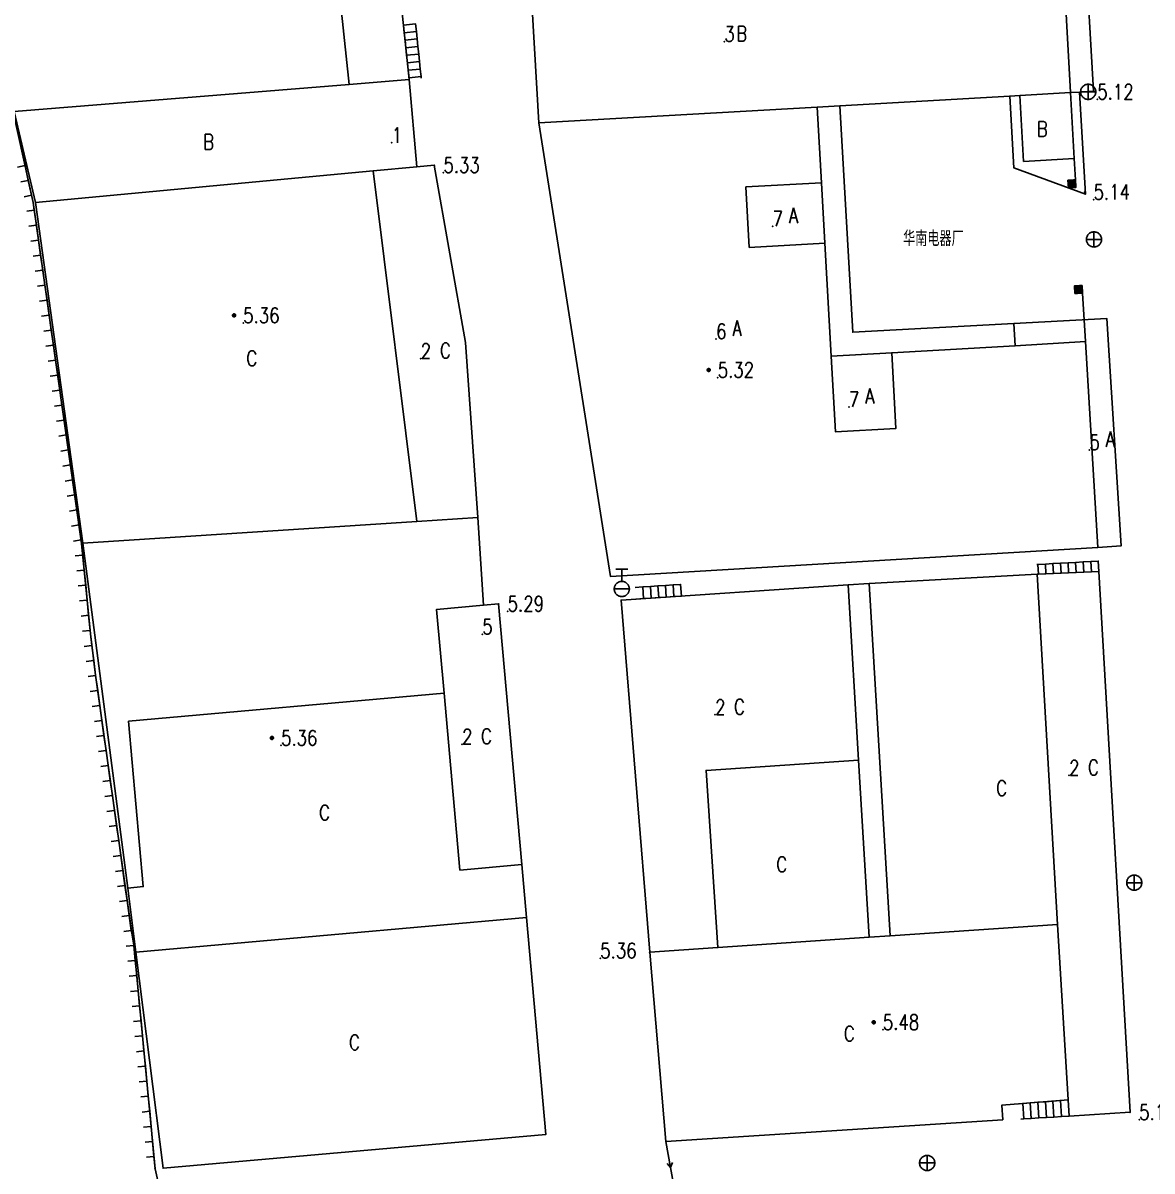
# Model space of a CAD drawing. Extents: x 500064 to 501389, y 2542464 to 2545400.
# Drawn here: x 500878.6 to 500953.1, y 2542543.5 to 2542619.3 of the extents above; entities that cross this region are included whole.
import ezdxf

# ---------------------------------------------------------------- set-up
doc = ezdxf.new("R2010")
doc.units = 0
doc.header["$LTSCALE"] = 0.5
doc.linetypes.add('CENTER', pattern=[50.8, 31.75, -6.35, 6.35, -6.35])
doc.layers.add('地形图', color=8, linetype='CONTINUOUS')
doc.styles.add('HZ', font='romans.shx', dxfattribs={"width": 0.8, "bigfont": 'hztxt.shx'})

msp = doc.modelspace()

# ---------------------------------------------------------------- linework, layer by layer
at = {"layer": '地形图'}
for points in [[(500888.758, 2542537.304), (500887.344, 2542543.657), (500885.936, 2542558.414), (500885.795, 2542559.206), (500883.408, 2542576.255), (500883.07, 2542578.971), (500882.491, 2542584.95), (500879.29, 2542607.461), (500877.98, 2542613.432), (500877.136, 2542619.661), (500875.977, 2542628.356), (500875.459, 2542632.295), (500873.021, 2542650.268), (500870.217, 2542671.056), (500867.176, 2542671.801), (500858.298, 2542699.182)], [(500900.143, 2542615.254), (500897.081, 2542644.133)], [(500904.109, 2542615.576), (500904.098, 2542615.682), (500904.045, 2542616.18), (500903.993, 2542616.677), (500903.941, 2542617.174), (500903.888, 2542617.671), (500903.836, 2542618.169), (500903.783, 2542618.666), (500903.731, 2542619.163), (500904.533, 2542619.248), (500904.584, 2542618.75), (500904.636, 2542618.253), (500904.687, 2542617.756), (500904.739, 2542617.258), (500904.79, 2542616.761), (500904.842, 2542616.264), (500904.893, 2542615.766), (500904.904, 2542615.66)], [(500903.783, 2542618.666), (500904.584, 2542618.75)], [(500903.836, 2542618.169), (500904.636, 2542618.253)], [(500903.888, 2542617.671), (500904.687, 2542617.756)], [(500903.941, 2542617.174), (500904.739, 2542617.258)], [(500903.993, 2542616.677), (500904.79, 2542616.761)], [(500904.045, 2542616.18), (500904.842, 2542616.264)], [(500904.098, 2542615.682), (500904.893, 2542615.766)], [(500947.748, 2542614.707), (500948.347, 2542614.742), (500948.734, 2542608.002), (500944.023, 2542609.736), (500943.75, 2542614.479), (500944.403, 2542614.517)], [(500948.922, 2542614.259), (500948.974, 2542614.261), (500949.026, 2542614.269), (500949.076, 2542614.283), (500949.125, 2542614.302), (500949.172, 2542614.326), (500949.216, 2542614.354), (500949.256, 2542614.387), (500949.293, 2542614.424), (500949.326, 2542614.465), (500949.355, 2542614.509), (500949.379, 2542614.555), (500949.397, 2542614.604), (500949.411, 2542614.655), (500949.419, 2542614.706), (500949.422, 2542614.759), (500949.419, 2542614.811), (500949.411, 2542614.862), (500949.397, 2542614.913), (500949.379, 2542614.962), (500949.355, 2542615.009), (500949.326, 2542615.052), (500949.293, 2542615.093), (500949.256, 2542615.13), (500949.216, 2542615.163), (500949.172, 2542615.192), (500949.125, 2542615.215), (500949.076, 2542615.234), (500949.026, 2542615.248), (500948.974, 2542615.256), (500948.922, 2542615.259), (500948.87, 2542615.256), (500948.818, 2542615.248), (500948.767, 2542615.234), (500948.719, 2542615.215), (500948.672, 2542615.192), (500948.628, 2542615.163), (500948.587, 2542615.13), (500948.55, 2542615.093), (500948.517, 2542615.052), (500948.489, 2542615.009), (500948.465, 2542614.962), (500948.446, 2542614.913), (500948.433, 2542614.862), (500948.425, 2542614.811), (500948.422, 2542614.759), (500948.425, 2542614.706), (500948.433, 2542614.655), (500948.446, 2542614.604), (500948.465, 2542614.555), (500948.489, 2542614.509), (500948.517, 2542614.465), (500948.55, 2542614.424), (500948.587, 2542614.387), (500948.628, 2542614.354), (500948.672, 2542614.326), (500948.719, 2542614.302), (500948.767, 2542614.283), (500948.818, 2542614.269), (500948.87, 2542614.261), (500948.922, 2542614.259)], [(500948.422, 2542614.759), (500948.922, 2542614.759), (500949.422, 2542614.759)], [(500948.922, 2542614.259), (500948.922, 2542614.759), (500948.922, 2542615.259)], [(500931.043, 2542613.755), (500932.54, 2542613.84), (500933.378, 2542598.884), (500944.016, 2542599.456), (500944.094, 2542598)], [(500887.384, 2542543.475), (500887.344, 2542543.657), (500887.267, 2542544.467), (500887.172, 2542545.463), (500887.077, 2542546.458), (500886.982, 2542547.454), (500886.887, 2542548.449), (500886.792, 2542549.445), (500886.697, 2542550.44), (500886.602, 2542551.435), (500886.507, 2542552.431), (500886.412, 2542553.426), (500886.317, 2542554.422), (500886.222, 2542555.417), (500886.127, 2542556.413), (500886.032, 2542557.408), (500885.937, 2542558.404), (500885.936, 2542558.415), (500885.795, 2542559.206), (500885.769, 2542559.389), (500885.63, 2542560.38), (500885.492, 2542561.37), (500885.353, 2542562.361), (500885.215, 2542563.351), (500885.076, 2542564.341), (500884.937, 2542565.332), (500884.799, 2542566.322), (500884.66, 2542567.312), (500884.521, 2542568.303), (500884.383, 2542569.293), (500884.244, 2542570.283), (500884.106, 2542571.274), (500883.967, 2542572.264), (500883.828, 2542573.254), (500883.69, 2542574.245), (500883.551, 2542575.235), (500883.413, 2542576.225), (500883.408, 2542576.255), (500883.288, 2542577.218), (500883.165, 2542578.21), (500883.07, 2542578.971), (500883.047, 2542579.203), (500882.951, 2542580.198), (500882.855, 2542581.194), (500882.758, 2542582.189), (500882.662, 2542583.184), (500882.565, 2542584.18), (500882.491, 2542584.95), (500882.459, 2542585.174), (500882.318, 2542586.164), (500882.177, 2542587.154), (500882.037, 2542588.144), (500881.896, 2542589.134), (500881.755, 2542590.124), (500881.614, 2542591.114), (500881.474, 2542592.104), (500881.333, 2542593.094), (500881.192, 2542594.084), (500881.051, 2542595.074), (500880.911, 2542596.064), (500880.77, 2542597.054), (500880.629, 2542598.044), (500880.488, 2542599.034), (500880.348, 2542600.025), (500880.207, 2542601.015), (500880.066, 2542602.005), (500879.925, 2542602.995), (500879.785, 2542603.985), (500879.644, 2542604.975), (500879.503, 2542605.965), (500879.362, 2542606.955), (500879.29, 2542607.461), (500879.186, 2542607.938), (500878.971, 2542608.915), (500878.757, 2542609.892), (500878.542, 2542610.869)], [(500948.107, 2542608.512), (500948.082, 2542608.946), (500948, 2542610.351)], [(500878.757, 2542609.892), (500878.268, 2542609.785)], [(500901.722, 2542609.539), (500904.614, 2542586.395)], [(500878.971, 2542608.915), (500878.483, 2542608.808)], [(500931.322, 2542608.762), (500926.33, 2542608.483), (500926.554, 2542604.489), (500931.546, 2542604.769)], [(500947.613, 2542608.418), (500947.585, 2542608.918), (500947.635, 2542608.92), (500947.685, 2542608.923), (500947.734, 2542608.926), (500947.784, 2542608.929), (500947.834, 2542608.932), (500947.884, 2542608.935), (500947.934, 2542608.938), (500947.984, 2542608.941), (500948.034, 2542608.943), (500948.082, 2542608.946), (500948.084, 2542608.946), (500948.113, 2542608.447), (500948.063, 2542608.444), (500948.013, 2542608.441), (500947.963, 2542608.438), (500947.913, 2542608.436), (500947.863, 2542608.433), (500947.813, 2542608.43), (500947.763, 2542608.427), (500947.713, 2542608.424), (500947.663, 2542608.421), (500947.613, 2542608.418)], [(500948.113, 2542608.447), (500948.034, 2542608.943), (500948.063, 2542608.444), (500947.984, 2542608.941), (500948.013, 2542608.441), (500947.934, 2542608.938), (500947.963, 2542608.438), (500947.884, 2542608.935), (500947.913, 2542608.436), (500947.834, 2542608.932), (500947.863, 2542608.433), (500947.784, 2542608.929), (500947.813, 2542608.43), (500947.734, 2542608.926), (500947.763, 2542608.427), (500947.685, 2542608.923), (500947.713, 2542608.424), (500947.635, 2542608.92), (500947.663, 2542608.421), (500947.585, 2542608.918)], [(500879.186, 2542607.938), (500878.697, 2542607.831)], [(500879.362, 2542606.955), (500878.867, 2542606.884)], [(500879.503, 2542605.965), (500879.008, 2542605.894)], [(500879.644, 2542604.975), (500879.149, 2542604.904)], [(500949.301, 2542604.515), (500949.353, 2542604.518), (500949.405, 2542604.526), (500949.456, 2542604.539), (500949.504, 2542604.558), (500949.551, 2542604.582), (500949.595, 2542604.61), (500949.636, 2542604.643), (500949.673, 2542604.68), (500949.706, 2542604.721), (500949.734, 2542604.765), (500949.758, 2542604.812), (500949.777, 2542604.86), (500949.79, 2542604.911), (500949.798, 2542604.963), (500949.801, 2542605.015), (500949.798, 2542605.067), (500949.79, 2542605.119), (500949.777, 2542605.169), (500949.758, 2542605.218), (500949.734, 2542605.265), (500949.706, 2542605.309), (500949.673, 2542605.349), (500949.636, 2542605.386), (500949.595, 2542605.419), (500949.551, 2542605.448), (500949.504, 2542605.472), (500949.456, 2542605.49), (500949.405, 2542605.504), (500949.353, 2542605.512), (500949.301, 2542605.515), (500949.249, 2542605.512), (500949.197, 2542605.504), (500949.147, 2542605.49), (500949.098, 2542605.472), (500949.051, 2542605.448), (500949.007, 2542605.419), (500948.967, 2542605.386), (500948.93, 2542605.349), (500948.897, 2542605.309), (500948.868, 2542605.265), (500948.844, 2542605.218), (500948.826, 2542605.169), (500948.812, 2542605.119), (500948.804, 2542605.067), (500948.801, 2542605.015), (500948.804, 2542604.963), (500948.812, 2542604.911), (500948.826, 2542604.86), (500948.844, 2542604.812), (500948.868, 2542604.765), (500948.897, 2542604.721), (500948.93, 2542604.68), (500948.967, 2542604.643), (500949.007, 2542604.61), (500949.051, 2542604.582), (500949.098, 2542604.558), (500949.147, 2542604.539), (500949.197, 2542604.526), (500949.249, 2542604.518), (500949.301, 2542604.515)], [(500948.801, 2542605.015), (500949.301, 2542605.015), (500949.801, 2542605.015)], [(500949.301, 2542604.515), (500949.301, 2542605.015), (500949.301, 2542605.515)], [(500879.785, 2542603.985), (500879.29, 2542603.914)], [(500879.925, 2542602.995), (500879.43, 2542602.924)], [(500880.066, 2542602.005), (500879.571, 2542601.934)], [(500948.043, 2542601.446), (500948.014, 2542601.945), (500948.064, 2542601.948), (500948.114, 2542601.951), (500948.164, 2542601.954), (500948.214, 2542601.957), (500948.263, 2542601.96), (500948.313, 2542601.963), (500948.363, 2542601.965), (500948.413, 2542601.968), (500948.463, 2542601.971), (500948.513, 2542601.974), (500948.542, 2542601.475), (500948.54, 2542601.475), (500948.492, 2542601.472), (500948.442, 2542601.469), (500948.392, 2542601.466), (500948.342, 2542601.463), (500948.292, 2542601.461), (500948.242, 2542601.458), (500948.192, 2542601.455), (500948.142, 2542601.452), (500948.093, 2542601.449), (500948.043, 2542601.446)], [(500948.014, 2542601.945), (500948.093, 2542601.449), (500948.064, 2542601.948), (500948.142, 2542601.452), (500948.114, 2542601.951), (500948.192, 2542601.455), (500948.164, 2542601.954), (500948.242, 2542601.458), (500948.214, 2542601.957), (500948.292, 2542601.461), (500948.263, 2542601.96), (500948.342, 2542601.463), (500948.313, 2542601.963), (500948.392, 2542601.466), (500948.363, 2542601.965), (500948.442, 2542601.469), (500948.413, 2542601.968), (500948.492, 2542601.472), (500948.463, 2542601.971), (500948.539, 2542601.496), (500948.542, 2542601.475)], [(500948.749, 2542598.267), (500948.54, 2542601.475), (500948.539, 2542601.496), (500948.528, 2542601.657)], [(500880.207, 2542601.015), (500879.712, 2542600.944)], [(500880.348, 2542600.025), (500879.853, 2542599.954)], [(500892.554, 2542599.899), (500892.565, 2542599.9), (500892.575, 2542599.901), (500892.585, 2542599.904), (500892.595, 2542599.908), (500892.604, 2542599.912), (500892.613, 2542599.918), (500892.621, 2542599.925), (500892.628, 2542599.932), (500892.635, 2542599.94), (500892.638, 2542599.945), (500892.641, 2542599.949), (500892.646, 2542599.958), (500892.649, 2542599.968), (500892.652, 2542599.978), (500892.654, 2542599.989), (500892.654, 2542599.999), (500892.654, 2542600.009), (500892.652, 2542600.02), (500892.649, 2542600.03), (500892.646, 2542600.04), (500892.642, 2542600.046), (500892.641, 2542600.049), (500892.635, 2542600.058), (500892.628, 2542600.066), (500892.621, 2542600.073), (500892.613, 2542600.08), (500892.604, 2542600.086), (500892.603, 2542600.086), (500892.595, 2542600.09), (500892.585, 2542600.094), (500892.575, 2542600.097), (500892.565, 2542600.098), (500892.554, 2542600.099), (500892.544, 2542600.098), (500892.533, 2542600.097), (500892.523, 2542600.094), (500892.513, 2542600.09), (500892.504, 2542600.086), (500892.495, 2542600.08), (500892.487, 2542600.073), (500892.48, 2542600.066), (500892.473, 2542600.058), (500892.47, 2542600.053), (500892.468, 2542600.049), (500892.463, 2542600.04), (500892.459, 2542600.03), (500892.456, 2542600.02), (500892.455, 2542600.009), (500892.454, 2542599.999), (500892.455, 2542599.989), (500892.456, 2542599.978), (500892.459, 2542599.968), (500892.463, 2542599.958), (500892.466, 2542599.952), (500892.468, 2542599.949), (500892.473, 2542599.94), (500892.48, 2542599.932), (500892.487, 2542599.925), (500892.495, 2542599.918), (500892.504, 2542599.912), (500892.505, 2542599.912), (500892.513, 2542599.908), (500892.523, 2542599.904), (500892.533, 2542599.901), (500892.544, 2542599.9), (500892.554, 2542599.899)], [(500892.505, 2542599.912), (500892.638, 2542599.945), (500892.641, 2542599.949), (500892.468, 2542599.949), (500892.466, 2542599.952), (500892.654, 2542599.999), (500892.454, 2542599.999), (500892.642, 2542600.046), (500892.641, 2542600.049), (500892.468, 2542600.049), (500892.47, 2542600.053), (500892.603, 2542600.086)], [(500880.488, 2542599.034), (500879.993, 2542598.964)], [(500880.629, 2542598.044), (500880.134, 2542597.974)], [(500931.964, 2542597.305), (500932.243, 2542592.313), (500936.237, 2542592.537), (500935.957, 2542597.534)], [(500880.77, 2542597.054), (500880.275, 2542596.984)], [(500923.874, 2542596.296), (500923.884, 2542596.296), (500923.895, 2542596.298), (500923.905, 2542596.301), (500923.914, 2542596.304), (500923.924, 2542596.309), (500923.933, 2542596.315), (500923.941, 2542596.321), (500923.948, 2542596.329), (500923.955, 2542596.337), (500923.958, 2542596.342), (500923.96, 2542596.346), (500923.965, 2542596.355), (500923.969, 2542596.365), (500923.972, 2542596.375), (500923.973, 2542596.385), (500923.974, 2542596.396), (500923.973, 2542596.406), (500923.972, 2542596.416), (500923.969, 2542596.426), (500923.965, 2542596.436), (500923.962, 2542596.443), (500923.96, 2542596.446), (500923.955, 2542596.454), (500923.948, 2542596.463), (500923.941, 2542596.47), (500923.933, 2542596.476), (500923.924, 2542596.482), (500923.923, 2542596.483), (500923.914, 2542596.487), (500923.905, 2542596.491), (500923.895, 2542596.493), (500923.884, 2542596.495), (500923.874, 2542596.496), (500923.863, 2542596.495), (500923.853, 2542596.493), (500923.843, 2542596.491), (500923.833, 2542596.487), (500923.824, 2542596.482), (500923.815, 2542596.476), (500923.807, 2542596.47), (500923.799, 2542596.463), (500923.793, 2542596.454), (500923.79, 2542596.45), (500923.787, 2542596.446), (500923.782, 2542596.436), (500923.779, 2542596.426), (500923.776, 2542596.416), (500923.774, 2542596.406), (500923.774, 2542596.396), (500923.774, 2542596.385), (500923.776, 2542596.375), (500923.779, 2542596.365), (500923.782, 2542596.355), (500923.786, 2542596.349), (500923.787, 2542596.346), (500923.793, 2542596.337), (500923.799, 2542596.329), (500923.807, 2542596.321), (500923.815, 2542596.315), (500923.824, 2542596.309), (500923.825, 2542596.308), (500923.833, 2542596.304), (500923.843, 2542596.301), (500923.853, 2542596.298), (500923.863, 2542596.296), (500923.874, 2542596.296)], [(500923.825, 2542596.308), (500923.958, 2542596.342), (500923.96, 2542596.346), (500923.787, 2542596.346), (500923.786, 2542596.349), (500923.974, 2542596.396), (500923.774, 2542596.396), (500923.962, 2542596.443), (500923.96, 2542596.446), (500923.787, 2542596.446), (500923.79, 2542596.45), (500923.923, 2542596.483)], [(500880.911, 2542596.064), (500880.416, 2542595.994)], [(500881.051, 2542595.074), (500880.556, 2542595.004)], [(500881.192, 2542594.084), (500880.697, 2542594.014)], [(500881.333, 2542593.094), (500880.838, 2542593.024)], [(500881.474, 2542592.104), (500880.979, 2542592.034)], [(500881.614, 2542591.114), (500881.119, 2542591.044)], [(500881.755, 2542590.124), (500881.26, 2542590.054)], [(500881.896, 2542589.134), (500881.401, 2542589.064)], [(500882.037, 2542588.144), (500881.542, 2542588.074)], [(500882.177, 2542587.154), (500881.682, 2542587.084)], [(500882.318, 2542586.164), (500881.823, 2542586.093)], [(500882.459, 2542585.174), (500881.964, 2542585.103)], [(500882.565, 2542584.18), (500882.068, 2542584.131)], [(500945.523, 2542583.549), (500945.596, 2542583.553), (500946.095, 2542583.582), (500946.594, 2542583.61), (500947.093, 2542583.639), (500947.592, 2542583.667), (500948.092, 2542583.696), (500948.591, 2542583.724), (500949.09, 2542583.753), (500949.589, 2542583.781), (500949.629, 2542583.087)], [(500946.594, 2542583.61), (500946.631, 2542582.965)], [(500947.093, 2542583.639), (500947.131, 2542582.985)], [(500947.592, 2542583.667), (500947.63, 2542583.005)], [(500948.092, 2542583.696), (500948.13, 2542583.026)], [(500948.591, 2542583.724), (500948.63, 2542583.046)], [(500949.09, 2542583.753), (500949.129, 2542583.067)], [(500882.662, 2542583.184), (500882.164, 2542583.136)], [(500917.741, 2542583.237), (500918.141, 2542583.237), (500918.541, 2542583.237)], [(500918.141, 2542582.437), (500918.141, 2542583.237)], [(500949.629, 2542583.087), (500949.129, 2542583.067), (500948.63, 2542583.046), (500948.13, 2542583.026), (500947.63, 2542583.005), (500947.131, 2542582.985), (500946.631, 2542582.965), (500946.132, 2542582.944), (500945.632, 2542582.924), (500945.559, 2542582.921)], [(500946.894, 2542559.786), (500945.559, 2542582.921)], [(500945.596, 2542583.553), (500945.632, 2542582.924)], [(500946.095, 2542583.582), (500946.132, 2542582.944)], [(500882.758, 2542582.189), (500882.261, 2542582.141)], [(500918.141, 2542581.437), (500918.172, 2542581.438), (500918.204, 2542581.441), (500918.235, 2542581.446), (500918.265, 2542581.453), (500918.295, 2542581.462), (500918.325, 2542581.472), (500918.354, 2542581.485), (500918.382, 2542581.499), (500918.409, 2542581.515), (500918.435, 2542581.533), (500918.46, 2542581.552), (500918.483, 2542581.573), (500918.505, 2542581.595), (500918.526, 2542581.619), (500918.545, 2542581.643), (500918.563, 2542581.669), (500918.579, 2542581.696), (500918.593, 2542581.724), (500918.606, 2542581.753), (500918.616, 2542581.783), (500918.625, 2542581.813), (500918.632, 2542581.844), (500918.637, 2542581.875), (500918.64, 2542581.906), (500918.641, 2542581.937), (500918.64, 2542581.969), (500918.637, 2542582), (500918.632, 2542582.031), (500918.625, 2542582.062), (500918.616, 2542582.092), (500918.606, 2542582.121), (500918.593, 2542582.15), (500918.579, 2542582.178), (500918.563, 2542582.205), (500918.545, 2542582.231), (500918.526, 2542582.256), (500918.505, 2542582.28), (500918.483, 2542582.302), (500918.46, 2542582.323), (500918.435, 2542582.342), (500918.409, 2542582.359), (500918.382, 2542582.375), (500918.354, 2542582.39), (500918.325, 2542582.402), (500918.295, 2542582.413), (500918.265, 2542582.422), (500918.235, 2542582.428), (500918.204, 2542582.433), (500918.172, 2542582.436), (500918.141, 2542582.437), (500918.11, 2542582.436), (500918.078, 2542582.433), (500918.047, 2542582.428), (500918.017, 2542582.422), (500917.986, 2542582.413), (500917.957, 2542582.402), (500917.928, 2542582.39), (500917.9, 2542582.375), (500917.873, 2542582.359), (500917.847, 2542582.342), (500917.822, 2542582.323), (500917.799, 2542582.302), (500917.776, 2542582.28), (500917.756, 2542582.256), (500917.736, 2542582.231), (500917.719, 2542582.205), (500917.703, 2542582.178), (500917.689, 2542582.15), (500917.676, 2542582.121), (500917.665, 2542582.092), (500917.657, 2542582.062), (500917.65, 2542582.031), (500917.645, 2542582), (500917.642, 2542581.969), (500917.641, 2542581.937), (500917.642, 2542581.906), (500917.645, 2542581.875), (500917.65, 2542581.844), (500917.657, 2542581.813), (500917.665, 2542581.783), (500917.676, 2542581.753), (500917.689, 2542581.724), (500917.703, 2542581.696), (500917.719, 2542581.669), (500917.736, 2542581.643), (500917.756, 2542581.619), (500917.776, 2542581.595), (500917.799, 2542581.573), (500917.822, 2542581.552), (500917.847, 2542581.533), (500917.873, 2542581.515), (500917.9, 2542581.499), (500917.928, 2542581.485), (500917.957, 2542581.472), (500917.986, 2542581.462), (500918.017, 2542581.453), (500918.047, 2542581.446), (500918.078, 2542581.441), (500918.11, 2542581.438), (500918.141, 2542581.437)], [(500919.082, 2542581.273), (500919.58, 2542581.306), (500920.079, 2542581.34), (500920.578, 2542581.373), (500921.077, 2542581.406), (500921.576, 2542581.44), (500922.075, 2542581.473), (500922.024, 2542582.241), (500921.525, 2542582.208), (500921.026, 2542582.174), (500920.527, 2542582.141), (500920.028, 2542582.108), (500919.529, 2542582.074), (500919.03, 2542582.041)], [(500919.58, 2542581.306), (500919.529, 2542582.074)], [(500920.079, 2542581.34), (500920.028, 2542582.108)], [(500920.578, 2542581.373), (500920.527, 2542582.141)], [(500921.077, 2542581.406), (500921.026, 2542582.174)], [(500921.576, 2542581.44), (500921.525, 2542582.208)], [(500934.477, 2542582.29), (500933.08, 2542582.207)], [(500917.641, 2542581.937), (500918.641, 2542581.937)], [(500882.855, 2542581.194), (500882.357, 2542581.145)], [(500882.951, 2542580.198), (500882.453, 2542580.15)], [(500883.047, 2542579.203), (500882.55, 2542579.155)], [(500883.165, 2542578.21), (500882.669, 2542578.148)], [(500883.288, 2542577.218), (500882.792, 2542577.156)], [(500883.413, 2542576.225), (500882.917, 2542576.156)], [(500883.551, 2542575.235), (500883.056, 2542575.166)], [(500911.544, 2542563.746), (500907.453, 2542563.38), (500906.411, 2542575.065)], [(500883.69, 2542574.245), (500883.195, 2542574.175)], [(500883.828, 2542573.254), (500883.333, 2542573.185)], [(500883.967, 2542572.264), (500883.472, 2542572.195)], [(500895.054, 2542572.001), (500895.064, 2542572.002), (500895.075, 2542572.003), (500895.085, 2542572.006), (500895.094, 2542572.01), (500895.104, 2542572.014), (500895.112, 2542572.02), (500895.121, 2542572.027), (500895.128, 2542572.034), (500895.135, 2542572.042), (500895.138, 2542572.047), (500895.14, 2542572.051), (500895.145, 2542572.06), (500895.149, 2542572.07), (500895.152, 2542572.08), (500895.153, 2542572.091), (500895.154, 2542572.101), (500895.153, 2542572.112), (500895.152, 2542572.122), (500895.149, 2542572.132), (500895.145, 2542572.142), (500895.142, 2542572.148), (500895.14, 2542572.151), (500895.135, 2542572.16), (500895.128, 2542572.168), (500895.121, 2542572.175), (500895.112, 2542572.182), (500895.104, 2542572.188), (500895.103, 2542572.188), (500895.094, 2542572.192), (500895.085, 2542572.196), (500895.075, 2542572.199), (500895.064, 2542572.201), (500895.054, 2542572.201), (500895.043, 2542572.201), (500895.033, 2542572.199), (500895.023, 2542572.196), (500895.013, 2542572.192), (500895.004, 2542572.188), (500894.995, 2542572.182), (500894.987, 2542572.175), (500894.979, 2542572.168), (500894.973, 2542572.16), (500894.97, 2542572.155), (500894.967, 2542572.151), (500894.962, 2542572.142), (500894.959, 2542572.132), (500894.956, 2542572.122), (500894.954, 2542572.112), (500894.954, 2542572.101), (500894.954, 2542572.091), (500894.956, 2542572.08), (500894.959, 2542572.07), (500894.962, 2542572.06), (500894.966, 2542572.054), (500894.967, 2542572.051), (500894.973, 2542572.042), (500894.979, 2542572.034), (500894.987, 2542572.027), (500894.995, 2542572.02), (500895.004, 2542572.014), (500895.005, 2542572.014), (500895.013, 2542572.01), (500895.023, 2542572.006), (500895.033, 2542572.003), (500895.043, 2542572.002), (500895.054, 2542572.001)], [(500895.005, 2542572.014), (500895.138, 2542572.047), (500895.14, 2542572.051), (500894.967, 2542572.051), (500894.966, 2542572.054), (500895.154, 2542572.101), (500894.954, 2542572.101), (500895.142, 2542572.148), (500895.14, 2542572.151), (500894.967, 2542572.151), (500894.97, 2542572.155), (500895.103, 2542572.188)], [(500884.106, 2542571.274), (500883.61, 2542571.204)], [(500884.244, 2542570.283), (500883.749, 2542570.214)], [(500933.764, 2542570.627), (500923.699, 2542569.956)], [(500924.479, 2542558.262), (500923.699, 2542569.956)], [(500884.383, 2542569.293), (500883.888, 2542569.224)], [(500884.521, 2542568.303), (500884.026, 2542568.233)], [(500884.66, 2542567.312), (500884.165, 2542567.243)], [(500884.799, 2542566.322), (500884.303, 2542566.253)], [(500884.937, 2542565.332), (500884.442, 2542565.262)], [(500885.076, 2542564.341), (500884.581, 2542564.272)], [(500885.215, 2542563.351), (500884.719, 2542563.282)], [(500951.961, 2542562.047), (500952.013, 2542562.05), (500952.065, 2542562.058), (500952.115, 2542562.071), (500952.164, 2542562.09), (500952.211, 2542562.114), (500952.254, 2542562.142), (500952.295, 2542562.175), (500952.332, 2542562.212), (500952.365, 2542562.253), (500952.394, 2542562.297), (500952.417, 2542562.344), (500952.436, 2542562.393), (500952.45, 2542562.443), (500952.458, 2542562.495), (500952.461, 2542562.547), (500952.458, 2542562.599), (500952.45, 2542562.651), (500952.436, 2542562.701), (500952.417, 2542562.75), (500952.394, 2542562.797), (500952.365, 2542562.841), (500952.332, 2542562.882), (500952.295, 2542562.919), (500952.254, 2542562.951), (500952.211, 2542562.98), (500952.164, 2542563.004), (500952.115, 2542563.022), (500952.065, 2542563.036), (500952.013, 2542563.044), (500951.961, 2542563.047), (500951.908, 2542563.044), (500951.857, 2542563.036), (500951.806, 2542563.022), (500951.757, 2542563.004), (500951.711, 2542562.98), (500951.667, 2542562.951), (500951.626, 2542562.919), (500951.589, 2542562.882), (500951.556, 2542562.841), (500951.528, 2542562.797), (500951.504, 2542562.75), (500951.485, 2542562.701), (500951.472, 2542562.651), (500951.463, 2542562.599), (500951.461, 2542562.547), (500951.463, 2542562.495), (500951.472, 2542562.443), (500951.485, 2542562.393), (500951.504, 2542562.344), (500951.528, 2542562.297), (500951.556, 2542562.253), (500951.589, 2542562.212), (500951.626, 2542562.175), (500951.667, 2542562.142), (500951.711, 2542562.114), (500951.757, 2542562.09), (500951.806, 2542562.071), (500951.857, 2542562.058), (500951.908, 2542562.05), (500951.961, 2542562.047)], [(500951.461, 2542562.547), (500951.961, 2542562.547), (500952.461, 2542562.547)], [(500951.961, 2542562.047), (500951.961, 2542562.547), (500951.961, 2542563.047)], [(500885.353, 2542562.361), (500884.858, 2542562.291)], [(500885.492, 2542561.37), (500884.997, 2542561.301)], [(500885.63, 2542560.38), (500885.135, 2542560.311)], [(500885.769, 2542559.389), (500885.274, 2542559.32)], [(500885.937, 2542558.404), (500885.439, 2542558.356)], [(500886.032, 2542557.408), (500885.534, 2542557.361)], [(500886.127, 2542556.413), (500885.629, 2542556.365)], [(500886.222, 2542555.417), (500885.724, 2542555.37)], [(500886.317, 2542554.422), (500885.819, 2542554.374)], [(500886.412, 2542553.426), (500885.914, 2542553.379)], [(500934.77, 2542553.232), (500934.781, 2542553.233), (500934.791, 2542553.234), (500934.801, 2542553.237), (500934.811, 2542553.241), (500934.82, 2542553.246), (500934.829, 2542553.251), (500934.837, 2542553.258), (500934.845, 2542553.265), (500934.851, 2542553.273), (500934.855, 2542553.278), (500934.857, 2542553.282), (500934.862, 2542553.292), (500934.866, 2542553.301), (500934.868, 2542553.311), (500934.87, 2542553.322), (500934.87, 2542553.332), (500934.87, 2542553.343), (500934.868, 2542553.353), (500934.866, 2542553.363), (500934.862, 2542553.373), (500934.859, 2542553.379), (500934.857, 2542553.382), (500934.851, 2542553.391), (500934.845, 2542553.399), (500934.837, 2542553.407), (500934.829, 2542553.413), (500934.82, 2542553.419), (500934.819, 2542553.419), (500934.811, 2542553.424), (500934.801, 2542553.427), (500934.791, 2542553.43), (500934.781, 2542553.432), (500934.77, 2542553.432), (500934.76, 2542553.432), (500934.75, 2542553.43), (500934.739, 2542553.427), (500934.73, 2542553.424), (500934.72, 2542553.419), (500934.712, 2542553.413), (500934.703, 2542553.407), (500934.696, 2542553.399), (500934.689, 2542553.391), (500934.686, 2542553.386), (500934.684, 2542553.382), (500934.679, 2542553.373), (500934.675, 2542553.363), (500934.673, 2542553.353), (500934.671, 2542553.343), (500934.67, 2542553.332), (500934.671, 2542553.322), (500934.673, 2542553.311), (500934.675, 2542553.301), (500934.679, 2542553.292), (500934.682, 2542553.285), (500934.684, 2542553.282), (500934.689, 2542553.273), (500934.696, 2542553.265), (500934.703, 2542553.258), (500934.712, 2542553.251), (500934.72, 2542553.246), (500934.722, 2542553.245), (500934.73, 2542553.241), (500934.739, 2542553.237), (500934.75, 2542553.234), (500934.76, 2542553.233), (500934.77, 2542553.232)], [(500934.722, 2542553.245), (500934.855, 2542553.278), (500934.857, 2542553.282), (500934.684, 2542553.282), (500934.682, 2542553.285), (500934.87, 2542553.332), (500934.67, 2542553.332), (500934.859, 2542553.379), (500934.857, 2542553.382), (500934.684, 2542553.382), (500934.686, 2542553.386), (500934.819, 2542553.419)], [(500886.507, 2542552.431), (500886.009, 2542552.383)], [(500886.602, 2542551.435), (500886.104, 2542551.388)], [(500886.697, 2542550.44), (500886.199, 2542550.393)], [(500886.792, 2542549.445), (500886.294, 2542549.397)], [(500886.887, 2542548.449), (500886.389, 2542548.402)], [(500944.466, 2542546.939), (500944.665, 2542546.951), (500945.164, 2542546.982), (500945.663, 2542547.013), (500946.162, 2542547.044), (500946.661, 2542547.075), (500947.16, 2542547.106), (500947.659, 2542547.137), (500947.594, 2542548.208), (500947.096, 2542548.168), (500946.597, 2542548.128), (500946.099, 2542548.088), (500945.6, 2542548.047), (500945.102, 2542548.007), (500944.603, 2542547.967), (500944.404, 2542547.951)], [(500944.665, 2542546.951), (500944.603, 2542547.967)], [(500945.164, 2542546.982), (500945.102, 2542548.007)], [(500945.663, 2542547.013), (500945.6, 2542548.047)], [(500946.162, 2542547.044), (500946.099, 2542548.088)], [(500946.661, 2542547.075), (500946.597, 2542548.128)], [(500947.16, 2542547.106), (500947.096, 2542548.168)], [(500886.982, 2542547.454), (500886.484, 2542547.406)], [(500887.077, 2542546.458), (500886.579, 2542546.411)], [(500887.172, 2542545.463), (500886.674, 2542545.415)], [(500921.049, 2542545.457), (500921.36, 2542543.735)], [(500887.267, 2542544.467), (500886.769, 2542544.42)], [(500938.295, 2542543.543), (500938.348, 2542543.545), (500938.399, 2542543.554), (500938.45, 2542543.567), (500938.499, 2542543.586), (500938.545, 2542543.61), (500938.589, 2542543.638), (500938.63, 2542543.671), (500938.667, 2542543.708), (500938.7, 2542543.749), (500938.729, 2542543.793), (500938.752, 2542543.839), (500938.771, 2542543.888), (500938.785, 2542543.939), (500938.793, 2542543.991), (500938.795, 2542544.043), (500938.793, 2542544.095), (500938.785, 2542544.147), (500938.771, 2542544.197), (500938.752, 2542544.246), (500938.729, 2542544.293), (500938.7, 2542544.337), (500938.667, 2542544.377), (500938.63, 2542544.414), (500938.589, 2542544.447), (500938.545, 2542544.476), (500938.499, 2542544.5), (500938.45, 2542544.518), (500938.399, 2542544.532), (500938.348, 2542544.54), (500938.295, 2542544.543), (500938.243, 2542544.54), (500938.192, 2542544.532), (500938.141, 2542544.518), (500938.092, 2542544.5), (500938.045, 2542544.476), (500938.002, 2542544.447), (500937.961, 2542544.414), (500937.924, 2542544.377), (500937.891, 2542544.337), (500937.863, 2542544.293), (500937.839, 2542544.246), (500937.82, 2542544.197), (500937.806, 2542544.147), (500937.798, 2542544.095), (500937.795, 2542544.043), (500937.798, 2542543.991), (500937.806, 2542543.939), (500937.82, 2542543.888), (500937.839, 2542543.839), (500937.863, 2542543.793), (500937.891, 2542543.749), (500937.924, 2542543.708), (500937.961, 2542543.671), (500938.002, 2542543.638), (500938.045, 2542543.61), (500938.092, 2542543.586), (500938.141, 2542543.567), (500938.192, 2542543.554), (500938.243, 2542543.545), (500938.295, 2542543.543)], [(500938.295, 2542543.543), (500938.295, 2542544.043), (500938.295, 2542544.543)], [(500921.36, 2542543.735), (500921.132, 2542544.005)], [(500921.48, 2542544.068), (500921.36, 2542543.735)], [(500923.454, 2542532.162), (500921.36, 2542543.735)], [(500937.795, 2542544.043), (500938.295, 2542544.043), (500938.795, 2542544.043)]]:
    msp.add_lwpolyline(points, dxfattribs=at)
for points in [[(500919.578, 2542649.788), (500910.543, 2542649.325), (500910.85, 2542644.058), (500912.676, 2542612.707), (500931.043, 2542613.755), (500932.54, 2542613.84), (500943.75, 2542614.479), (500944.403, 2542614.517), (500947.748, 2542614.707), (500946.703, 2542633.839), (500938.444, 2542633.367), (500939.027, 2542623.502), (500921.156, 2542622.471), (500919.798, 2542645.968)], [(500904.109, 2542615.576), (500901.068, 2542644.457), (500897.081, 2542644.133), (500900.143, 2542615.254)], [(500900.143, 2542615.254), (500897.081, 2542644.133), (500876.749, 2542642.477), (500877.989, 2542632.957), (500875.477, 2542632.457), (500878.028, 2542613.457)], [(500948.174, 2542633.924), (500946.703, 2542633.839), (500947.748, 2542614.707), (500948.347, 2542614.742), (500949.274, 2542614.795)], [(500900.143, 2542615.254), (500878.028, 2542613.457), (500879.438, 2542607.457), (500901.722, 2542609.539), (500904.622, 2542609.81), (500904.109, 2542615.576)], [(500947.748, 2542614.707), (500948, 2542610.351), (500944.656, 2542610.163), (500944.403, 2542614.517), (500943.75, 2542614.479), (500944.023, 2542609.736), (500948.734, 2542608.002), (500948.347, 2542614.742)], [(500944.403, 2542614.517), (500944.656, 2542610.163), (500948, 2542610.351), (500947.748, 2542614.707)], [(500912.676, 2542612.707), (500917.399, 2542582.757), (500949.549, 2542584.667), (500948.749, 2542598.267), (500944.094, 2542598), (500935.957, 2542597.534), (500936.237, 2542592.537), (500932.243, 2542592.313), (500931.964, 2542597.305), (500931.546, 2542604.769), (500926.554, 2542604.489), (500926.33, 2542608.483), (500931.322, 2542608.762), (500931.043, 2542613.755)], [(500931.043, 2542613.755), (500931.322, 2542608.762), (500931.546, 2542604.769), (500931.964, 2542597.305), (500935.957, 2542597.534), (500944.094, 2542598), (500944.016, 2542599.456), (500933.378, 2542598.884), (500932.54, 2542613.84)], [(500901.722, 2542609.539), (500879.438, 2542607.457), (500882.58, 2542584.957), (500904.614, 2542586.395)], [(500904.622, 2542609.81), (500901.722, 2542609.539), (500904.614, 2542586.395), (500908.629, 2542586.657), (500907.83, 2542598.207), (500905.768, 2542609.917)], [(500931.546, 2542604.769), (500931.322, 2542608.762), (500926.33, 2542608.483), (500926.554, 2542604.489)], [(500944.016, 2542599.456), (500944.094, 2542598), (500948.749, 2542598.267), (500949.549, 2542584.667), (500951.089, 2542584.777), (500950.157, 2542599.786)], [(500935.957, 2542597.534), (500931.964, 2542597.305), (500932.243, 2542592.313), (500936.237, 2542592.537)], [(500904.614, 2542586.395), (500882.58, 2542584.957), (500885.532, 2542562.194), (500886.561, 2542562.286), (500885.587, 2542573.207), (500906.411, 2542575.065), (500905.918, 2542580.592), (500909.012, 2542580.868), (500908.629, 2542586.657)], [(500946.894, 2542559.786), (500945.559, 2542582.921), (500934.477, 2542582.29), (500935.852, 2542559.036)], [(500946.894, 2542559.786), (500947.594, 2542548.208), (500947.659, 2542547.137), (500951.689, 2542547.387), (500949.629, 2542583.087), (500945.559, 2542582.921)], [(500933.764, 2542570.627), (500933.08, 2542582.207), (500918.099, 2542581.207), (500919.99, 2542557.957), (500924.479, 2542558.262), (500923.699, 2542569.956)], [(500906.411, 2542575.065), (500907.453, 2542563.38), (500911.544, 2542563.746), (500910.009, 2542580.957), (500909.012, 2542580.868), (500905.918, 2542580.592)], [(500911.544, 2542563.746), (500907.453, 2542563.38), (500906.411, 2542575.065), (500885.587, 2542573.207), (500886.561, 2542562.286), (500885.532, 2542562.194), (500886.068, 2542557.957), (500911.855, 2542560.257)], [(500933.764, 2542570.627), (500923.699, 2542569.956), (500924.479, 2542558.262), (500934.456, 2542558.941)], [(500886.068, 2542557.957), (500887.869, 2542543.696), (500913.119, 2542545.917), (500911.855, 2542560.257)], [(500946.894, 2542559.786), (500935.852, 2542559.036), (500934.456, 2542558.941), (500924.479, 2542558.262), (500919.99, 2542557.957), (500921.049, 2542545.457), (500943.285, 2542546.894), (500943.214, 2542547.855), (500947.594, 2542548.208)]]:
    msp.add_lwpolyline(points, close=True, dxfattribs=at)
at = {"layer": '地形图', "linetype": 'CENTER'}
for p in [(500924.91, 2542618.081, 3), (500949.522, 2542614.263, 5.12), (500902.957, 2542611.4, 1), (500906.369, 2542609.422, 5.33), (500949.281, 2542607.645, 5.14), (500928.09, 2542605.889, 7), (500893.154, 2542599.503, 5.36), (500924.367, 2542598.449, 6), (500904.87, 2542597.146, 2), (500924.474, 2542595.9, 5.32), (500933.127, 2542593.963, 7), (500949.002, 2542591.121, 5), (500910.609, 2542580.461, 5.29), (500908.936, 2542578.948, 5), (500924.301, 2542573.63, 2), (500895.654, 2542571.605, 5.36), (500907.601, 2542571.689, 2), (500947.661, 2542569.625, 2), (500916.719, 2542557.563, 5.36), (500935.37, 2542552.836, 5.48), (500952.287, 2542546.892, 5.19)]:
    msp.add_point(p, dxfattribs=at)
at = {"layer": '地形图', "ltscale": 10}
for p in [(500948.922, 2542614.758), (500905.769, 2542609.918), (500948.68, 2542608.14), (500910.009, 2542580.957), (500919.99, 2542557.958), (500951.687, 2542547.388), (500887.344, 2542543.657)]:
    msp.add_point(p, dxfattribs=at)

# ---------------------------------------------------------------- texts
at = {"layer": '地形图', "ltscale": 10, "style": 'HZ', "width": 0.8}
for s, p in [('3', (500924.91, 2542618.081)), ('B', (500925.695, 2542618.104)), ('5.12', (500949.522, 2542614.263)), ('1', (500902.957, 2542611.4)), ('B', (500945.535, 2542611.81)), ('B', (500890.518, 2542610.955)), ('5.33', (500906.369, 2542609.422)), ('5.14', (500949.281, 2542607.645)), ('A', (500929.169, 2542606.099)), ('7', (500928.09, 2542605.889)), ('华南电器厂', (500936.704, 2542604.571)), ('5.36', (500893.154, 2542599.503)), ('A', (500925.446, 2542598.659)), ('6', (500924.367, 2542598.449)), ('2', (500904.87, 2542597.146)), ('C', (500906.14, 2542597.18)), ('C', (500893.362, 2542596.665)), ('5.32', (500924.474, 2542595.9)), ('7', (500933.127, 2542593.963)), ('A', (500934.206, 2542594.173)), ('5', (500949.002, 2542591.121)), ('A', (500950.082, 2542591.332)), ('5.29', (500910.609, 2542580.461)), ('5', (500908.936, 2542578.948)), ('2', (500924.301, 2542573.63)), ('C', (500925.547, 2542573.656)), ('5.36', (500895.654, 2542571.605)), ('2', (500907.601, 2542571.689)), ('C', (500908.848, 2542571.714)), ('2', (500947.661, 2542569.625)), ('C', (500948.907, 2542569.651)), ('C', (500942.849, 2542568.287)), ('C', (500898.163, 2542566.67)), ('C', (500928.335, 2542563.253)), ('5.36', (500916.719, 2542557.563)), ('5.48', (500935.37, 2542552.836)), ('C', (500932.797, 2542552.079)), ('C', (500900.141, 2542551.5)), ('5.19', (500952.287, 2542546.892))]:
    msp.add_text(s, height=1, dxfattribs=at).set_placement(p)

doc.saveas('drawing.dxf')
